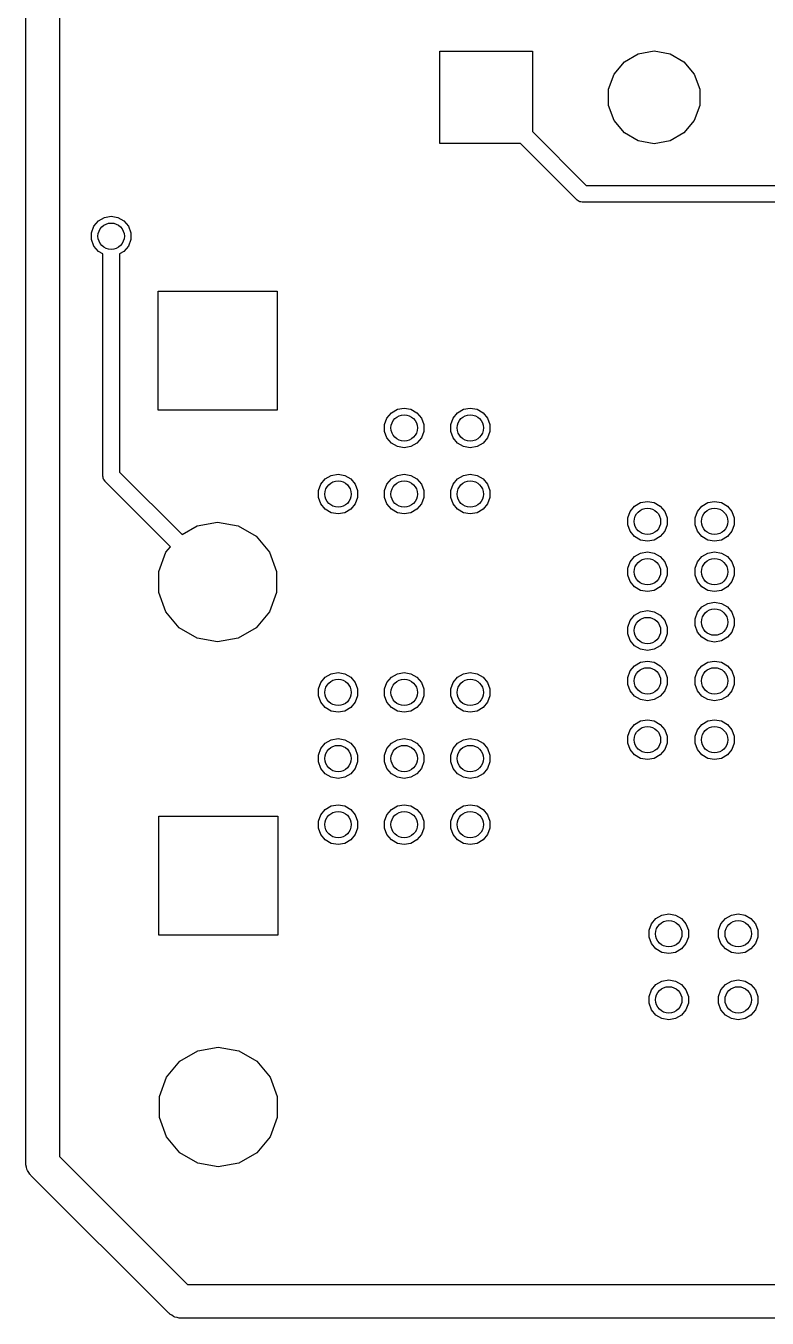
# Model space of a CAD drawing. Extents: x 10 to 287, y -200 to -10.
# Drawn here: x 81.28 to 92.49, y -141.46 to -121.92 of the extents above; entities that cross this region are included whole.
import ezdxf

# ---------------------------------------------------------------- set-up
doc = ezdxf.new("R2010")
doc.units = 0
doc.header["$MEASUREMENT"] = 0
doc.layers.add('BLACK', color=7, linetype='CONTINUOUS')

msp = doc.modelspace()

# ---------------------------------------------------------------- linework, layer by layer
at = {"layer": 'Black'}
for p, q in [((81.28, -136.78), (81.28, -99.822)), ((81.788, -99.9272), (81.788, -136.78)), ((87.5411, -123.698), (87.5411, -122.301)), ((87.5411, -122.301), (88.9381, -122.301)), ((88.9381, -122.301), (88.9381, -123.518)), ((90.3289, -122.462), (90.5398, -122.341)), ((90.5398, -122.341), (90.7796, -122.298)), ((90.7796, -122.298), (91.0194, -122.341)), ((91.0194, -122.341), (91.2303, -122.462)), ((90.1724, -122.649), (90.3289, -122.462)), ((91.2303, -122.462), (91.3868, -122.649)), ((90.0891, -122.878), (90.1724, -122.649)), ((91.3868, -122.649), (91.4701, -122.878)), ((90.0891, -123.121), (90.0891, -122.878)), ((91.4701, -122.878), (91.4701, -123.121)), ((90.1724, -123.35), (90.0891, -123.121)), ((91.4701, -123.121), (91.3868, -123.35)), ((88.9381, -123.518), (89.7527, -124.333)), ((90.3289, -123.537), (90.1724, -123.35)), ((91.3868, -123.35), (91.2303, -123.537)), ((88.7585, -123.698), (87.5411, -123.698)), ((89.6103, -124.55), (88.7585, -123.698)), ((90.5398, -123.658), (90.3289, -123.537)), ((90.7796, -123.701), (90.5398, -123.658)), ((91.0194, -123.658), (90.7796, -123.701)), ((91.2303, -123.537), (91.0194, -123.658)), ((89.7527, -124.333), (103.886, -124.333)), ((89.6149, -124.553), (89.6103, -124.55)), ((89.6185, -124.557), (89.6149, -124.553)), ((89.6328, -124.566), (89.6185, -124.557)), ((89.6464, -124.575), (89.6328, -124.566)), ((89.6518, -124.577), (89.6464, -124.575)), ((89.6567, -124.579), (89.6518, -124.577)), ((89.673, -124.582), (89.6567, -124.579)), ((89.689, -124.587), (89.673, -124.582)), ((89.6946, -124.586), (89.689, -124.587)), ((89.7001, -124.587), (89.6946, -124.586)), ((103.833, -124.587), (89.7001, -124.587)), ((82.3094, -124.95), (82.3766, -124.87)), ((82.3766, -124.87), (82.4671, -124.817)), ((82.4671, -124.817), (82.57, -124.799)), ((82.57, -124.799), (82.6729, -124.817)), ((82.6729, -124.817), (82.7634, -124.87)), ((82.7634, -124.87), (82.8306, -124.95)), ((82.2737, -125.048), (82.3094, -124.95)), ((82.2737, -125.152), (82.2737, -125.048)), ((82.8306, -124.95), (82.8663, -125.048)), ((82.8663, -125.048), (82.8663, -125.152)), ((82.3094, -125.25), (82.2737, -125.152)), ((82.3766, -125.33), (82.3094, -125.25)), ((82.8306, -125.25), (82.7634, -125.33)), ((82.8663, -125.152), (82.8306, -125.25)), ((82.443, -125.369), (82.3766, -125.33)), ((82.443, -128.72), (82.443, -125.369)), ((82.7634, -125.33), (82.697, -125.369)), ((82.697, -125.369), (82.697, -128.667)), ((83.28, -127.73), (83.28, -125.93)), ((83.28, -125.93), (85.08, -125.93)), ((85.08, -125.93), (85.08, -127.73)), ((85.08, -127.73), (83.28, -127.73)), ((86.7394, -127.85), (86.8066, -127.77)), ((86.8066, -127.77), (86.8971, -127.717)), ((86.8971, -127.717), (87, -127.699)), ((87, -127.699), (87.1029, -127.717)), ((87.1029, -127.717), (87.1934, -127.77)), ((87.1934, -127.77), (87.2606, -127.85)), ((87.7394, -127.85), (87.8066, -127.77)), ((87.8066, -127.77), (87.8971, -127.717)), ((87.8971, -127.717), (88, -127.699)), ((88, -127.699), (88.1029, -127.717)), ((88.1029, -127.717), (88.1934, -127.77)), ((88.1934, -127.77), (88.2606, -127.85)), ((86.7037, -127.948), (86.7394, -127.85)), ((86.7037, -128.052), (86.7037, -127.948)), ((87.2606, -127.85), (87.2963, -127.948)), ((87.2963, -127.948), (87.2963, -128.052)), ((87.7037, -127.948), (87.7394, -127.85)), ((87.7037, -128.052), (87.7037, -127.948)), ((88.2606, -127.85), (88.2963, -127.948)), ((88.2963, -127.948), (88.2963, -128.052)), ((86.7394, -128.15), (86.7037, -128.052)), ((86.8066, -128.23), (86.7394, -128.15)), ((87.2606, -128.15), (87.1934, -128.23)), ((87.2963, -128.052), (87.2606, -128.15)), ((87.7394, -128.15), (87.7037, -128.052)), ((87.8066, -128.23), (87.7394, -128.15)), ((88.2606, -128.15), (88.1934, -128.23)), ((88.2963, -128.052), (88.2606, -128.15)), ((86.8971, -128.283), (86.8066, -128.23)), ((87, -128.301), (86.8971, -128.283)), ((87.1029, -128.283), (87, -128.301)), ((87.1934, -128.23), (87.1029, -128.283)), ((87.8971, -128.283), (87.8066, -128.23)), ((88, -128.301), (87.8971, -128.283)), ((88.1029, -128.283), (88, -128.301)), ((88.1934, -128.23), (88.1029, -128.283)), ((82.444, -128.726), (82.443, -128.72)), ((82.4435, -128.731), (82.444, -128.726)), ((82.4478, -128.747), (82.4435, -128.731)), ((82.4507, -128.763), (82.4478, -128.747)), ((82.4535, -128.768), (82.4507, -128.763)), ((82.4549, -128.774), (82.4535, -128.768)), ((82.4644, -128.787), (82.4549, -128.774)), ((82.4727, -128.802), (82.4644, -128.787)), ((82.477, -128.805), (82.4727, -128.802)), ((82.697, -128.667), (83.6425, -129.613)), ((85.7394, -128.85), (85.8066, -128.77)), ((85.8066, -128.77), (85.8971, -128.717)), ((85.8971, -128.717), (86, -128.699)), ((86, -128.699), (86.1029, -128.717)), ((86.1029, -128.717), (86.1934, -128.77)), ((86.1934, -128.77), (86.2606, -128.85)), ((86.7394, -128.85), (86.8066, -128.77)), ((86.8066, -128.77), (86.8971, -128.717)), ((86.8971, -128.717), (87, -128.699)), ((87, -128.699), (87.1029, -128.717)), ((87.1029, -128.717), (87.1934, -128.77)), ((87.1934, -128.77), (87.2606, -128.85)), ((87.7394, -128.85), (87.8066, -128.77)), ((87.8066, -128.77), (87.8971, -128.717)), ((87.8971, -128.717), (88, -128.699)), ((88, -128.699), (88.1029, -128.717)), ((88.1029, -128.717), (88.1934, -128.77)), ((88.1934, -128.77), (88.2606, -128.85)), ((82.4802, -128.81), (82.477, -128.805)), ((83.4665, -129.796), (82.4802, -128.81)), ((85.7037, -128.948), (85.7394, -128.85)), ((85.7037, -129.052), (85.7037, -128.948)), ((86.2606, -128.85), (86.2963, -128.948)), ((86.2963, -128.948), (86.2963, -129.052)), ((86.7037, -128.948), (86.7394, -128.85)), ((86.7037, -129.052), (86.7037, -128.948)), ((87.2606, -128.85), (87.2963, -128.948)), ((87.2963, -128.948), (87.2963, -129.052)), ((87.7037, -128.948), (87.7394, -128.85)), ((87.7037, -129.052), (87.7037, -128.948)), ((88.2606, -128.85), (88.2963, -128.948)), ((88.2963, -128.948), (88.2963, -129.052)), ((85.7394, -129.15), (85.7037, -129.052)), ((85.8066, -129.23), (85.7394, -129.15)), ((86.2606, -129.15), (86.1934, -129.23)), ((86.2963, -129.052), (86.2606, -129.15)), ((86.7394, -129.15), (86.7037, -129.052)), ((86.8066, -129.23), (86.7394, -129.15)), ((87.2606, -129.15), (87.1934, -129.23)), ((87.2963, -129.052), (87.2606, -129.15)), ((87.7394, -129.15), (87.7037, -129.052)), ((87.8066, -129.23), (87.7394, -129.15)), ((88.2606, -129.15), (88.1934, -129.23)), ((88.2963, -129.052), (88.2606, -129.15)), ((90.4174, -129.263), (90.4846, -129.183)), ((90.4846, -129.183), (90.5751, -129.13)), ((90.5751, -129.13), (90.678, -129.112)), ((90.678, -129.112), (90.7809, -129.13)), ((90.7809, -129.13), (90.8714, -129.183)), ((90.8714, -129.183), (90.9386, -129.263)), ((91.4334, -129.263), (91.5006, -129.183)), ((91.5006, -129.183), (91.5911, -129.13)), ((91.5911, -129.13), (91.694, -129.112)), ((91.694, -129.112), (91.7969, -129.13)), ((91.7969, -129.13), (91.8874, -129.183)), ((91.8874, -129.183), (91.9546, -129.263)), ((85.8971, -129.283), (85.8066, -129.23)), ((86, -129.301), (85.8971, -129.283)), ((86.1029, -129.283), (86, -129.301)), ((86.1934, -129.23), (86.1029, -129.283)), ((86.8971, -129.283), (86.8066, -129.23)), ((87, -129.301), (86.8971, -129.283)), ((87.1029, -129.283), (87, -129.301)), ((87.1934, -129.23), (87.1029, -129.283)), ((87.8971, -129.283), (87.8066, -129.23)), ((88, -129.301), (87.8971, -129.283)), ((88.1029, -129.283), (88, -129.301)), ((88.1934, -129.23), (88.1029, -129.283)), ((90.3817, -129.361), (90.4174, -129.263)), ((90.3817, -129.465), (90.3817, -129.361)), ((90.9386, -129.263), (90.9743, -129.361)), ((90.9743, -129.361), (90.9743, -129.465)), ((91.3977, -129.361), (91.4334, -129.263)), ((91.3977, -129.465), (91.3977, -129.361)), ((91.9546, -129.263), (91.9903, -129.361)), ((91.9903, -129.361), (91.9903, -129.465)), ((83.6425, -129.613), (83.871, -129.481)), ((83.871, -129.481), (84.18, -129.427)), ((84.18, -129.427), (84.489, -129.481)), ((84.489, -129.481), (84.7607, -129.638)), ((90.4174, -129.563), (90.3817, -129.465)), ((90.4846, -129.643), (90.4174, -129.563)), ((90.9386, -129.563), (90.8714, -129.643)), ((90.9743, -129.465), (90.9386, -129.563)), ((91.4334, -129.563), (91.3977, -129.465)), ((91.5006, -129.643), (91.4334, -129.563)), ((91.9546, -129.563), (91.8874, -129.643)), ((91.9903, -129.465), (91.9546, -129.563)), ((84.7607, -129.638), (84.9624, -129.878)), ((90.5751, -129.696), (90.4846, -129.643)), ((90.678, -129.714), (90.5751, -129.696)), ((90.7809, -129.696), (90.678, -129.714)), ((90.8714, -129.643), (90.7809, -129.696)), ((91.5911, -129.696), (91.5006, -129.643)), ((91.694, -129.714), (91.5911, -129.696)), ((91.7969, -129.696), (91.694, -129.714)), ((91.8874, -129.643), (91.7969, -129.696)), ((83.2903, -130.173), (83.3976, -129.878)), ((83.3976, -129.878), (83.4665, -129.796)), ((84.9624, -129.878), (85.0697, -130.173)), ((90.4174, -130.025), (90.4846, -129.945)), ((90.4846, -129.945), (90.5751, -129.892)), ((90.5751, -129.892), (90.678, -129.874)), ((90.678, -129.874), (90.7809, -129.892)), ((90.7809, -129.892), (90.8714, -129.945)), ((90.8714, -129.945), (90.9386, -130.025)), ((91.4334, -130.025), (91.5006, -129.945)), ((91.5006, -129.945), (91.5911, -129.892)), ((91.5911, -129.892), (91.694, -129.874)), ((91.694, -129.874), (91.7969, -129.892)), ((91.7969, -129.892), (91.8874, -129.945)), ((91.8874, -129.945), (91.9546, -130.025)), ((90.3817, -130.123), (90.4174, -130.025)), ((90.3817, -130.227), (90.3817, -130.123)), ((90.9386, -130.025), (90.9743, -130.123)), ((90.9743, -130.123), (90.9743, -130.227)), ((91.3977, -130.123), (91.4334, -130.025)), ((91.3977, -130.227), (91.3977, -130.123)), ((91.9546, -130.025), (91.9903, -130.123)), ((91.9903, -130.123), (91.9903, -130.227)), ((83.2903, -130.487), (83.2903, -130.173)), ((85.0697, -130.173), (85.0697, -130.487)), ((90.4174, -130.325), (90.3817, -130.227)), ((90.4846, -130.405), (90.4174, -130.325)), ((90.9386, -130.325), (90.8714, -130.405)), ((90.9743, -130.227), (90.9386, -130.325)), ((91.4334, -130.325), (91.3977, -130.227)), ((91.5006, -130.405), (91.4334, -130.325)), ((91.9546, -130.325), (91.8874, -130.405)), ((91.9903, -130.227), (91.9546, -130.325)), ((83.3976, -130.782), (83.2903, -130.487)), ((85.0697, -130.487), (84.9624, -130.782)), ((90.5751, -130.458), (90.4846, -130.405)), ((90.678, -130.476), (90.5751, -130.458)), ((90.7809, -130.458), (90.678, -130.476)), ((90.8714, -130.405), (90.7809, -130.458)), ((91.5911, -130.458), (91.5006, -130.405)), ((91.694, -130.476), (91.5911, -130.458)), ((91.7969, -130.458), (91.694, -130.476)), ((91.8874, -130.405), (91.7969, -130.458)), ((91.4334, -130.787), (91.5006, -130.707)), ((91.5006, -130.707), (91.5911, -130.654)), ((91.5911, -130.654), (91.694, -130.636)), ((91.694, -130.636), (91.7969, -130.654)), ((91.7969, -130.654), (91.8874, -130.707)), ((91.8874, -130.707), (91.9546, -130.787)), ((83.5993, -131.022), (83.3976, -130.782)), ((84.9624, -130.782), (84.7607, -131.022)), ((90.3817, -131.012), (90.4174, -130.914)), ((90.4174, -130.914), (90.4846, -130.834)), ((90.4846, -130.834), (90.5751, -130.781)), ((90.5751, -130.781), (90.678, -130.763)), ((90.678, -130.763), (90.7809, -130.781)), ((90.7809, -130.781), (90.8714, -130.834)), ((90.8714, -130.834), (90.9386, -130.914)), ((90.9386, -130.914), (90.9743, -131.012)), ((91.3977, -130.885), (91.4334, -130.787)), ((91.3977, -130.989), (91.3977, -130.885)), ((91.9546, -130.787), (91.9903, -130.885)), ((91.9903, -130.885), (91.9903, -130.989)), ((83.871, -131.179), (83.5993, -131.022)), ((84.7607, -131.022), (84.489, -131.179)), ((90.3817, -131.116), (90.3817, -131.012)), ((90.4174, -131.214), (90.3817, -131.116)), ((90.9743, -131.116), (90.9386, -131.214)), ((90.9743, -131.012), (90.9743, -131.116)), ((91.4334, -131.087), (91.3977, -130.989)), ((91.5006, -131.167), (91.4334, -131.087)), ((91.9546, -131.087), (91.8874, -131.167)), ((91.9903, -130.989), (91.9546, -131.087)), ((84.18, -131.233), (83.871, -131.179)), ((84.489, -131.179), (84.18, -131.233)), ((90.4846, -131.294), (90.4174, -131.214)), ((90.5751, -131.347), (90.4846, -131.294)), ((90.8714, -131.294), (90.7809, -131.347)), ((90.9386, -131.214), (90.8714, -131.294)), ((91.5911, -131.22), (91.5006, -131.167)), ((91.694, -131.238), (91.5911, -131.22)), ((91.7969, -131.22), (91.694, -131.238)), ((91.8874, -131.167), (91.7969, -131.22)), ((90.678, -131.365), (90.5751, -131.347)), ((90.5751, -131.543), (90.678, -131.525)), ((90.7809, -131.347), (90.678, -131.365)), ((90.678, -131.525), (90.7809, -131.543)), ((91.5911, -131.543), (91.694, -131.525)), ((91.694, -131.525), (91.7969, -131.543)), ((85.8066, -131.77), (85.8971, -131.717)), ((85.8971, -131.717), (86, -131.699)), ((86, -131.699), (86.1029, -131.717)), ((86.1029, -131.717), (86.1934, -131.77)), ((86.8066, -131.77), (86.8971, -131.717)), ((86.8971, -131.717), (87, -131.699)), ((87, -131.699), (87.1029, -131.717)), ((87.1029, -131.717), (87.1934, -131.77)), ((87.8066, -131.77), (87.8971, -131.717)), ((87.8971, -131.717), (88, -131.699)), ((88, -131.699), (88.1029, -131.717)), ((88.1029, -131.717), (88.1934, -131.77)), ((90.3817, -131.774), (90.4174, -131.676)), ((90.4174, -131.676), (90.4846, -131.596)), ((90.4846, -131.596), (90.5751, -131.543)), ((90.7809, -131.543), (90.8714, -131.596)), ((90.8714, -131.596), (90.9386, -131.676)), ((90.9386, -131.676), (90.9743, -131.774)), ((91.3977, -131.774), (91.4334, -131.676)), ((91.4334, -131.676), (91.5006, -131.596)), ((91.5006, -131.596), (91.5911, -131.543)), ((91.7969, -131.543), (91.8874, -131.596)), ((91.8874, -131.596), (91.9546, -131.676)), ((91.9546, -131.676), (91.9903, -131.774)), ((85.7037, -131.948), (85.7394, -131.85)), ((85.7394, -131.85), (85.8066, -131.77)), ((86.1934, -131.77), (86.2606, -131.85)), ((86.2606, -131.85), (86.2963, -131.948)), ((86.7037, -131.948), (86.7394, -131.85)), ((86.7394, -131.85), (86.8066, -131.77)), ((87.1934, -131.77), (87.2606, -131.85)), ((87.2606, -131.85), (87.2963, -131.948)), ((87.7037, -131.948), (87.7394, -131.85)), ((87.7394, -131.85), (87.8066, -131.77)), ((88.1934, -131.77), (88.2606, -131.85)), ((88.2606, -131.85), (88.2963, -131.948)), ((90.3817, -131.878), (90.3817, -131.774)), ((90.4174, -131.976), (90.3817, -131.878)), ((90.9743, -131.878), (90.9386, -131.976)), ((90.9743, -131.774), (90.9743, -131.878)), ((91.3977, -131.878), (91.3977, -131.774)), ((91.4334, -131.976), (91.3977, -131.878)), ((91.9903, -131.878), (91.9546, -131.976)), ((91.9903, -131.774), (91.9903, -131.878)), ((85.7037, -132.052), (85.7037, -131.948)), ((85.7394, -132.15), (85.7037, -132.052)), ((86.2963, -132.052), (86.2606, -132.15)), ((86.2963, -131.948), (86.2963, -132.052)), ((86.7037, -132.052), (86.7037, -131.948)), ((86.7394, -132.15), (86.7037, -132.052)), ((87.2963, -132.052), (87.2606, -132.15)), ((87.2963, -131.948), (87.2963, -132.052)), ((87.7037, -132.052), (87.7037, -131.948)), ((87.7394, -132.15), (87.7037, -132.052)), ((88.2963, -132.052), (88.2606, -132.15)), ((88.2963, -131.948), (88.2963, -132.052)), ((90.4846, -132.056), (90.4174, -131.976)), ((90.5751, -132.109), (90.4846, -132.056)), ((90.678, -132.127), (90.5751, -132.109)), ((90.7809, -132.109), (90.678, -132.127)), ((90.8714, -132.056), (90.7809, -132.109)), ((90.9386, -131.976), (90.8714, -132.056)), ((91.5006, -132.056), (91.4334, -131.976)), ((91.5911, -132.109), (91.5006, -132.056)), ((91.694, -132.127), (91.5911, -132.109)), ((91.7969, -132.109), (91.694, -132.127)), ((91.8874, -132.056), (91.7969, -132.109)), ((91.9546, -131.976), (91.8874, -132.056)), ((85.8066, -132.23), (85.7394, -132.15)), ((85.8971, -132.283), (85.8066, -132.23)), ((86, -132.301), (85.8971, -132.283)), ((86.1029, -132.283), (86, -132.301)), ((86.1934, -132.23), (86.1029, -132.283)), ((86.2606, -132.15), (86.1934, -132.23)), ((86.8066, -132.23), (86.7394, -132.15)), ((86.8971, -132.283), (86.8066, -132.23)), ((87, -132.301), (86.8971, -132.283)), ((87.1029, -132.283), (87, -132.301)), ((87.1934, -132.23), (87.1029, -132.283)), ((87.2606, -132.15), (87.1934, -132.23)), ((87.8066, -132.23), (87.7394, -132.15)), ((87.8971, -132.283), (87.8066, -132.23)), ((88, -132.301), (87.8971, -132.283)), ((88.1029, -132.283), (88, -132.301)), ((88.1934, -132.23), (88.1029, -132.283)), ((88.2606, -132.15), (88.1934, -132.23)), ((90.4174, -132.565), (90.4846, -132.485)), ((90.4846, -132.485), (90.5751, -132.432)), ((90.5751, -132.432), (90.678, -132.414)), ((90.678, -132.414), (90.7809, -132.432)), ((90.7809, -132.432), (90.8714, -132.485)), ((90.8714, -132.485), (90.9386, -132.565)), ((91.4334, -132.565), (91.5006, -132.485)), ((91.5006, -132.485), (91.5911, -132.432)), ((91.5911, -132.432), (91.694, -132.414)), ((91.694, -132.414), (91.7969, -132.432)), ((91.7969, -132.432), (91.8874, -132.485)), ((91.8874, -132.485), (91.9546, -132.565)), ((85.8971, -132.717), (86, -132.699)), ((86, -132.699), (86.1029, -132.717)), ((86.8971, -132.717), (87, -132.699)), ((87, -132.699), (87.1029, -132.717)), ((87.8971, -132.717), (88, -132.699)), ((88, -132.699), (88.1029, -132.717)), ((90.3817, -132.663), (90.4174, -132.565)), ((90.3817, -132.767), (90.3817, -132.663)), ((90.9386, -132.565), (90.9743, -132.663)), ((90.9743, -132.663), (90.9743, -132.767)), ((91.3977, -132.663), (91.4334, -132.565)), ((91.3977, -132.767), (91.3977, -132.663)), ((91.9546, -132.565), (91.9903, -132.663)), ((91.9903, -132.663), (91.9903, -132.767)), ((85.7037, -132.948), (85.7394, -132.85)), ((85.7394, -132.85), (85.8066, -132.77)), ((85.8066, -132.77), (85.8971, -132.717)), ((86.1029, -132.717), (86.1934, -132.77)), ((86.1934, -132.77), (86.2606, -132.85)), ((86.2606, -132.85), (86.2963, -132.948)), ((86.7037, -132.948), (86.7394, -132.85)), ((86.7394, -132.85), (86.8066, -132.77)), ((86.8066, -132.77), (86.8971, -132.717)), ((87.1029, -132.717), (87.1934, -132.77)), ((87.1934, -132.77), (87.2606, -132.85)), ((87.2606, -132.85), (87.2963, -132.948)), ((87.7037, -132.948), (87.7394, -132.85)), ((87.7394, -132.85), (87.8066, -132.77)), ((87.8066, -132.77), (87.8971, -132.717)), ((88.1029, -132.717), (88.1934, -132.77)), ((88.1934, -132.77), (88.2606, -132.85)), ((88.2606, -132.85), (88.2963, -132.948)), ((90.4174, -132.865), (90.3817, -132.767)), ((90.4846, -132.945), (90.4174, -132.865)), ((90.9386, -132.865), (90.8714, -132.945)), ((90.9743, -132.767), (90.9386, -132.865)), ((91.4334, -132.865), (91.3977, -132.767)), ((91.5006, -132.945), (91.4334, -132.865)), ((91.9546, -132.865), (91.8874, -132.945)), ((91.9903, -132.767), (91.9546, -132.865)), ((85.7037, -133.052), (85.7037, -132.948)), ((85.7394, -133.15), (85.7037, -133.052)), ((86.2963, -133.052), (86.2606, -133.15)), ((86.2963, -132.948), (86.2963, -133.052)), ((86.7037, -133.052), (86.7037, -132.948)), ((86.7394, -133.15), (86.7037, -133.052)), ((87.2963, -133.052), (87.2606, -133.15)), ((87.2963, -132.948), (87.2963, -133.052)), ((87.7037, -133.052), (87.7037, -132.948)), ((87.7394, -133.15), (87.7037, -133.052)), ((88.2963, -133.052), (88.2606, -133.15)), ((88.2963, -132.948), (88.2963, -133.052)), ((90.5751, -132.998), (90.4846, -132.945)), ((90.678, -133.016), (90.5751, -132.998)), ((90.7809, -132.998), (90.678, -133.016)), ((90.8714, -132.945), (90.7809, -132.998)), ((91.5911, -132.998), (91.5006, -132.945)), ((91.694, -133.016), (91.5911, -132.998)), ((91.7969, -132.998), (91.694, -133.016)), ((91.8874, -132.945), (91.7969, -132.998)), ((85.8066, -133.23), (85.7394, -133.15)), ((85.8971, -133.283), (85.8066, -133.23)), ((86, -133.301), (85.8971, -133.283)), ((86.1029, -133.283), (86, -133.301)), ((86.1934, -133.23), (86.1029, -133.283)), ((86.2606, -133.15), (86.1934, -133.23)), ((86.8066, -133.23), (86.7394, -133.15)), ((86.8971, -133.283), (86.8066, -133.23)), ((87, -133.301), (86.8971, -133.283)), ((87.1029, -133.283), (87, -133.301)), ((87.1934, -133.23), (87.1029, -133.283)), ((87.2606, -133.15), (87.1934, -133.23)), ((87.8066, -133.23), (87.7394, -133.15)), ((87.8971, -133.283), (87.8066, -133.23)), ((88, -133.301), (87.8971, -133.283)), ((88.1029, -133.283), (88, -133.301)), ((88.1934, -133.23), (88.1029, -133.283)), ((88.2606, -133.15), (88.1934, -133.23)), ((83.29, -135.67), (83.29, -133.87)), ((83.29, -133.87), (85.09, -133.87)), ((85.09, -133.87), (85.09, -135.67)), ((85.7037, -133.948), (85.7394, -133.85)), ((85.7394, -133.85), (85.8066, -133.77)), ((85.8066, -133.77), (85.8971, -133.717)), ((85.8971, -133.717), (86, -133.699)), ((86, -133.699), (86.1029, -133.717)), ((86.1029, -133.717), (86.1934, -133.77)), ((86.1934, -133.77), (86.2606, -133.85)), ((86.2606, -133.85), (86.2963, -133.948)), ((86.7037, -133.948), (86.7394, -133.85)), ((86.7394, -133.85), (86.8066, -133.77)), ((86.8066, -133.77), (86.8971, -133.717)), ((86.8971, -133.717), (87, -133.699)), ((87, -133.699), (87.1029, -133.717)), ((87.1029, -133.717), (87.1934, -133.77)), ((87.1934, -133.77), (87.2606, -133.85)), ((87.2606, -133.85), (87.2963, -133.948)), ((87.7037, -133.948), (87.7394, -133.85)), ((87.7394, -133.85), (87.8066, -133.77)), ((87.8066, -133.77), (87.8971, -133.717)), ((87.8971, -133.717), (88, -133.699)), ((88, -133.699), (88.1029, -133.717)), ((88.1029, -133.717), (88.1934, -133.77)), ((88.1934, -133.77), (88.2606, -133.85)), ((88.2606, -133.85), (88.2963, -133.948)), ((85.7037, -134.052), (85.7037, -133.948)), ((85.7394, -134.15), (85.7037, -134.052)), ((86.2963, -134.052), (86.2606, -134.15)), ((86.2963, -133.948), (86.2963, -134.052)), ((86.7037, -134.052), (86.7037, -133.948)), ((86.7394, -134.15), (86.7037, -134.052)), ((87.2963, -134.052), (87.2606, -134.15)), ((87.2963, -133.948), (87.2963, -134.052)), ((87.7037, -134.052), (87.7037, -133.948)), ((87.7394, -134.15), (87.7037, -134.052)), ((88.2963, -134.052), (88.2606, -134.15)), ((88.2963, -133.948), (88.2963, -134.052)), ((85.8066, -134.23), (85.7394, -134.15)), ((85.8971, -134.283), (85.8066, -134.23)), ((86.1934, -134.23), (86.1029, -134.283)), ((86.2606, -134.15), (86.1934, -134.23)), ((86.8066, -134.23), (86.7394, -134.15)), ((86.8971, -134.283), (86.8066, -134.23)), ((87.1934, -134.23), (87.1029, -134.283)), ((87.2606, -134.15), (87.1934, -134.23)), ((87.8066, -134.23), (87.7394, -134.15)), ((87.8971, -134.283), (87.8066, -134.23)), ((88.1934, -134.23), (88.1029, -134.283)), ((88.2606, -134.15), (88.1934, -134.23)), ((86, -134.301), (85.8971, -134.283)), ((86.1029, -134.283), (86, -134.301)), ((87, -134.301), (86.8971, -134.283)), ((87.1029, -134.283), (87, -134.301)), ((88, -134.301), (87.8971, -134.283)), ((88.1029, -134.283), (88, -134.301)), ((90.7394, -135.5), (90.8066, -135.42)), ((90.8066, -135.42), (90.8971, -135.367)), ((90.8971, -135.367), (91, -135.349)), ((91, -135.349), (91.1029, -135.367)), ((91.1029, -135.367), (91.1934, -135.42)), ((91.1934, -135.42), (91.2606, -135.5)), ((91.7894, -135.5), (91.8566, -135.42)), ((91.8566, -135.42), (91.9471, -135.367)), ((91.9471, -135.367), (92.05, -135.349)), ((92.05, -135.349), (92.1529, -135.367)), ((92.1529, -135.367), (92.2434, -135.42)), ((92.2434, -135.42), (92.3106, -135.5)), ((90.7037, -135.598), (90.7394, -135.5)), ((90.7037, -135.702), (90.7037, -135.598)), ((91.2606, -135.5), (91.2963, -135.598)), ((91.2963, -135.598), (91.2963, -135.702)), ((91.7537, -135.598), (91.7894, -135.5)), ((91.7537, -135.702), (91.7537, -135.598)), ((92.3106, -135.5), (92.3463, -135.598)), ((92.3463, -135.598), (92.3463, -135.702)), ((85.09, -135.67), (83.29, -135.67)), ((90.7394, -135.8), (90.7037, -135.702)), ((90.8066, -135.88), (90.7394, -135.8)), ((91.2606, -135.8), (91.1934, -135.88)), ((91.2963, -135.702), (91.2606, -135.8)), ((91.7894, -135.8), (91.7537, -135.702)), ((91.8566, -135.88), (91.7894, -135.8)), ((92.3106, -135.8), (92.2434, -135.88)), ((92.3463, -135.702), (92.3106, -135.8)), ((90.8971, -135.933), (90.8066, -135.88)), ((91, -135.951), (90.8971, -135.933)), ((91.1029, -135.933), (91, -135.951)), ((91.1934, -135.88), (91.1029, -135.933)), ((91.9471, -135.933), (91.8566, -135.88)), ((92.05, -135.951), (91.9471, -135.933)), ((92.1529, -135.933), (92.05, -135.951)), ((92.2434, -135.88), (92.1529, -135.933)), ((90.7394, -136.5), (90.8066, -136.42)), ((90.8066, -136.42), (90.8971, -136.367)), ((90.8971, -136.367), (91, -136.349)), ((91, -136.349), (91.1029, -136.367)), ((91.1029, -136.367), (91.1934, -136.42)), ((91.1934, -136.42), (91.2606, -136.5)), ((91.7894, -136.5), (91.8566, -136.42)), ((91.8566, -136.42), (91.9471, -136.367)), ((91.9471, -136.367), (92.05, -136.349)), ((92.05, -136.349), (92.1529, -136.367)), ((92.1529, -136.367), (92.2434, -136.42)), ((92.2434, -136.42), (92.3106, -136.5)), ((90.7037, -136.598), (90.7394, -136.5)), ((90.7037, -136.702), (90.7037, -136.598)), ((91.2606, -136.5), (91.2963, -136.598)), ((91.2963, -136.598), (91.2963, -136.702)), ((91.7537, -136.598), (91.7894, -136.5)), ((91.7537, -136.702), (91.7537, -136.598)), ((92.3106, -136.5), (92.3463, -136.598)), ((92.3463, -136.598), (92.3463, -136.702)), ((81.28, -139.124), (81.28, -136.78)), ((81.788, -136.78), (81.788, -139.019)), ((90.7394, -136.8), (90.7037, -136.702)), ((90.8066, -136.88), (90.7394, -136.8)), ((91.2606, -136.8), (91.1934, -136.88)), ((91.2963, -136.702), (91.2606, -136.8)), ((91.7894, -136.8), (91.7537, -136.702)), ((91.8566, -136.88), (91.7894, -136.8)), ((92.3106, -136.8), (92.2434, -136.88)), ((92.3463, -136.702), (92.3106, -136.8)), ((90.8971, -136.933), (90.8066, -136.88)), ((91, -136.951), (90.8971, -136.933)), ((91.1029, -136.933), (91, -136.951)), ((91.1934, -136.88), (91.1029, -136.933)), ((91.9471, -136.933), (91.8566, -136.88)), ((92.05, -136.951), (91.9471, -136.933)), ((92.1529, -136.933), (92.05, -136.951)), ((92.2434, -136.88), (92.1529, -136.933)), ((83.881, -137.421), (84.19, -137.367)), ((84.19, -137.367), (84.499, -137.421)), ((83.4076, -137.818), (83.6093, -137.578)), ((83.6093, -137.578), (83.881, -137.421)), ((84.499, -137.421), (84.7707, -137.578)), ((84.7707, -137.578), (84.9724, -137.818)), ((83.3003, -138.113), (83.4076, -137.818)), ((84.9724, -137.818), (85.0797, -138.113)), ((83.3003, -138.427), (83.3003, -138.113)), ((85.0797, -138.113), (85.0797, -138.427)), ((83.4076, -138.722), (83.3003, -138.427)), ((85.0797, -138.427), (84.9724, -138.722)), ((83.6093, -138.962), (83.4076, -138.722)), ((84.9724, -138.722), (84.7707, -138.962)), ((83.881, -139.119), (83.6093, -138.962)), ((84.7707, -138.962), (84.499, -139.119)), ((81.2819, -139.135), (81.28, -139.124)), ((81.281, -139.146), (81.2819, -139.135)), ((81.2896, -139.178), (81.281, -139.146)), ((81.788, -139.019), (83.7252, -140.956)), ((84.19, -139.173), (83.881, -139.119)), ((84.499, -139.119), (84.19, -139.173)), ((81.2953, -139.211), (81.2896, -139.178)), ((81.3009, -139.221), (81.2953, -139.211)), ((81.3038, -139.231), (81.3009, -139.221)), ((81.3228, -139.259), (81.3038, -139.231)), ((81.3394, -139.287), (81.3228, -139.259)), ((81.348, -139.294), (81.3394, -139.287)), ((81.3544, -139.304), (81.348, -139.294)), ((83.4404, -141.39), (81.3544, -139.304)), ((83.7252, -140.956), (124.515, -140.956)), ((83.4495, -141.396), (83.4404, -141.39)), ((83.4567, -141.405), (83.4495, -141.396)), ((83.4855, -141.421), (83.4567, -141.405)), ((83.5127, -141.44), (83.4855, -141.421)), ((83.5234, -141.443), (83.5127, -141.44)), ((83.5331, -141.449), (83.5234, -141.443)), ((83.5658, -141.454), (83.5331, -141.449)), ((83.5979, -141.463), (83.5658, -141.454)), ((83.609, -141.462), (83.5979, -141.463)), ((83.62, -141.464), (83.609, -141.462)), ((124.62, -141.464), (83.62, -141.464))]:
    msp.add_line(p, q, dxfattribs=at)
for centre in [(82.57, -125.1), (87, -128), (88, -128), (86, -129), (87, -129), (88, -129), (90.678, -129.413), (91.694, -129.413), (90.678, -130.175), (91.694, -130.175), (91.694, -130.937), (90.678, -131.064), (90.678, -131.826), (91.694, -131.826), (86, -132), (87, -132), (88, -132), (90.678, -132.715), (91.694, -132.715), (86, -133), (87, -133), (88, -133), (86, -134), (87, -134), (88, -134), (91, -135.65), (92.05, -135.65), (91, -136.65), (92.05, -136.65)]:
    msp.add_circle(centre, 0.1994, dxfattribs=at)

doc.saveas('drawing.dxf')
